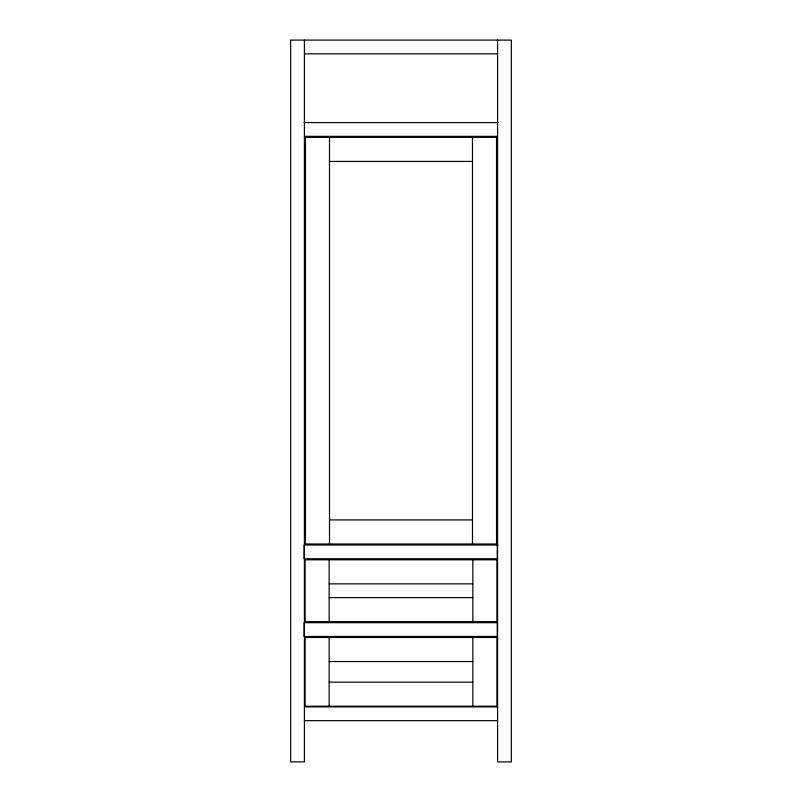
<?xml version="1.0" encoding="UTF-8"?>
<svg xmlns="http://www.w3.org/2000/svg" width="802" height="802" viewBox="0 0 802 802"><rect width="100%" height="100%" fill="white"/><g stroke="black" fill="none" stroke-linecap="round" stroke-linejoin="round"><path stroke-width="1.2" d="M304.419 53.844L497.581 53.844M304.068 122.596L497.932 122.596M304.419 136.34L497.581 136.34M329.512 161.433L472.488 161.433M329.512 519.927L472.488 519.927M497.932 545.019L304.068 545.019L304.068 558.763L497.24 558.763L497.24 545.019M329.161 583.856L472.839 583.856M329.161 597.6L472.839 597.6M329.161 661.54L472.839 661.54M329.161 682.161L472.839 682.161M304.419 706.903L497.581 706.903M304.419 720.657L497.581 720.657M497.581 40.1L497.581 761.9L511.335 761.9L511.335 40.1L290.665 40.1L290.665 761.9L304.419 761.9L304.419 40.1M472.839 559.796L472.839 621.66M472.839 637.48L472.839 706.221M472.488 137.373L472.488 543.987M329.512 137.373L329.512 543.987M329.161 559.796L329.161 621.66M329.161 637.48L329.161 706.221M496.548 137.373L305.452 137.373L305.452 543.987L496.548 543.987L496.548 137.373M496.899 559.796L305.101 559.796L305.101 621.66L496.899 621.66L496.899 559.796M497.24 622.693L304.068 622.693L304.068 636.447L497.24 636.447L497.24 622.693M496.899 637.48L305.101 637.48L305.101 706.221L496.899 706.221L496.899 637.48"/></g></svg>
